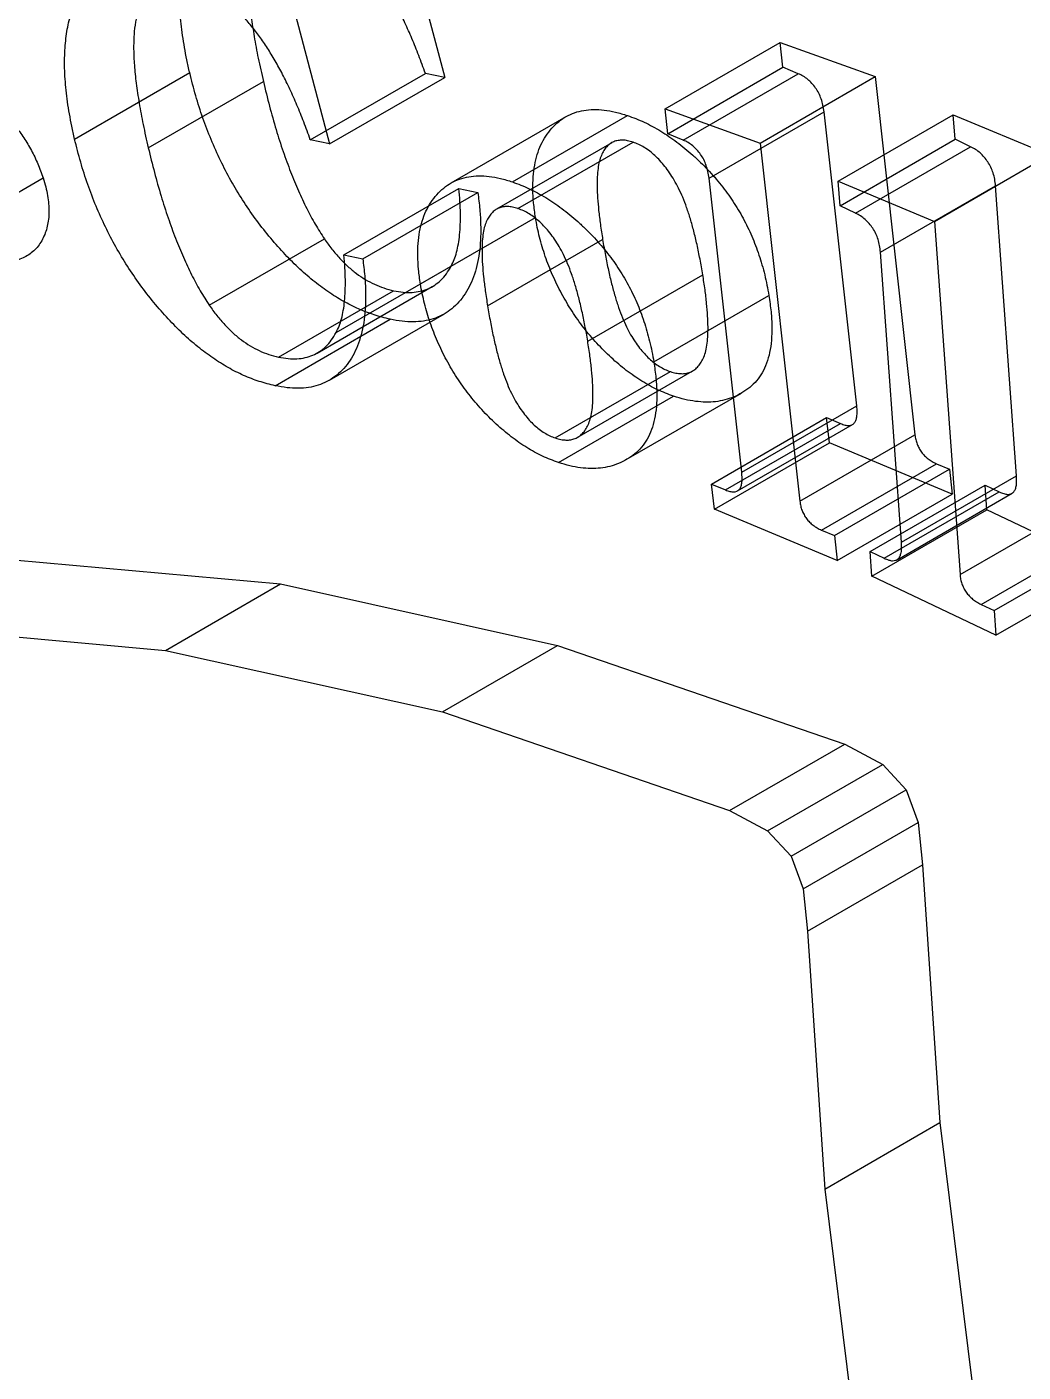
# Paper-space layout 'Sheet2' of a CAD drawing. Header units: inches. Extents: x 0 to 16.3, y 0 to 11.5.
# Drawn here: x 13.4253 to 13.7314, y 10.2988 to 10.7122 of the extents above; entities that cross this region are included whole.
import ezdxf

# ---------------------------------------------------------------- set-up
doc = ezdxf.new("R2010")
doc.units = ezdxf.units.IN
doc.header["$MEASUREMENT"] = 0

psp = doc.layouts.new('Sheet2')

# ---------------------------------------------------------------- linework, layer by layer
at = {"color": 7, "linetype": 'Continuous', "lineweight": 25}
for p, q in [((13.540061, 10.748105), (13.553676, 10.696644)), ((13.504706, 10.727695), (13.518321, 10.676234)), ((13.621403, 10.686985), (13.656758, 10.707395)), ((13.656758, 10.707395), (13.685934, 10.69692)), ((13.65762, 10.699789), (13.656758, 10.707395)), ((13.439958, 10.677732), (13.475314, 10.698142)), ((13.512385, 10.677507), (13.547741, 10.697917)), ((13.518321, 10.676234), (13.553676, 10.696644)), ((13.553676, 10.696644), (13.547741, 10.697917)), ((13.622265, 10.679379), (13.65762, 10.699789)), ((13.626957, 10.677411), (13.662313, 10.697821)), ((13.650578, 10.67651), (13.685934, 10.69692)), ((13.662313, 10.697821), (13.65762, 10.699789)), ((13.685934, 10.69692), (13.698165, 10.586796)), ((13.462597, 10.675036), (13.497952, 10.695446)), ((13.590929, 10.684606), (13.555573, 10.664196)), ((13.574479, 10.664554), (13.609834, 10.684964)), ((13.621403, 10.686985), (13.650578, 10.67651)), ((13.622265, 10.679379), (13.621403, 10.686985)), ((13.634898, 10.665719), (13.670253, 10.686129)), ((13.680299, 10.595721), (13.670253, 10.686129)), ((13.674609, 10.664775), (13.709964, 10.685185)), ((13.709964, 10.685185), (13.739501, 10.672835)), ((13.710526, 10.67766), (13.709964, 10.685185)), ((13.626957, 10.677411), (13.622265, 10.679379)), ((13.518321, 10.676234), (13.512385, 10.677507)), ((13.605005, 10.676608), (13.569649, 10.656198)), ((13.576203, 10.656357), (13.611559, 10.676768)), ((13.650578, 10.67651), (13.66281, 10.566386)), ((13.67517, 10.65725), (13.710526, 10.67766)), ((13.679923, 10.654969), (13.715278, 10.675379)), ((13.715278, 10.675379), (13.710526, 10.67766)), ((13.704145, 10.652424), (13.739501, 10.672835)), ((13.394917, 10.645367), (13.430273, 10.665777)), ((13.644944, 10.57531), (13.634898, 10.665719)), ((13.674609, 10.664775), (13.704145, 10.652424)), ((13.67517, 10.65725), (13.674609, 10.664775)), ((13.687582, 10.642976), (13.722938, 10.663386)), ((13.729394, 10.574262), (13.722938, 10.663386)), ((13.522712, 10.642138), (13.558067, 10.662549)), ((13.528507, 10.640877), (13.563862, 10.661287)), ((13.558067, 10.662549), (13.563862, 10.661287)), ((13.679923, 10.654969), (13.67517, 10.65725)), ((13.546226, 10.633211), (13.581581, 10.653621)), ((13.704145, 10.652424), (13.712026, 10.543863)), ((13.481345, 10.626655), (13.5167, 10.647065)), ((13.566859, 10.62644), (13.602214, 10.64685)), ((13.694039, 10.553852), (13.687582, 10.642976)), ((13.520326, 10.618254), (13.555681, 10.638664)), ((13.522712, 10.642138), (13.528507, 10.640877)), ((13.597619, 10.61563), (13.632974, 10.63604)), ((13.50262, 10.610715), (13.537975, 10.631125)), ((13.514496, 10.611958), (13.549852, 10.632368)), ((13.617931, 10.609229), (13.653286, 10.629639)), ((13.501557, 10.601928), (13.536913, 10.622338)), ((13.518245, 10.603597), (13.5536, 10.624007)), ((13.587673, 10.585851), (13.623028, 10.606261)), ((13.594395, 10.585999), (13.629751, 10.606409)), ((13.588675, 10.578303), (13.624031, 10.598713)), ((13.609486, 10.579228), (13.644841, 10.599638)), ((13.644944, 10.57531), (13.680299, 10.595721)), ((13.63568, 10.571697), (13.671035, 10.592108)), ((13.639971, 10.569892), (13.675326, 10.590302)), ((13.643645, 10.569587), (13.679001, 10.589998)), ((13.671035, 10.592108), (13.675326, 10.590302)), ((13.671897, 10.584409), (13.671035, 10.592108)), ((13.636542, 10.563998), (13.671897, 10.584409)), ((13.66281, 10.566386), (13.698165, 10.586796)), ((13.709655, 10.568586), (13.671897, 10.584409)), ((13.669467, 10.557541), (13.704822, 10.577951)), ((13.673437, 10.555874), (13.708793, 10.576285)), ((13.704822, 10.577951), (13.708793, 10.576285)), ((13.708793, 10.576285), (13.709655, 10.568586)), ((13.694039, 10.553852), (13.729394, 10.574262)), ((13.63568, 10.571697), (13.639971, 10.569892)), ((13.636542, 10.563998), (13.63568, 10.571697)), ((13.6743, 10.548175), (13.709655, 10.568586)), ((13.684394, 10.550945), (13.71975, 10.571356)), ((13.688725, 10.548885), (13.724081, 10.569295)), ((13.692668, 10.548446), (13.728024, 10.568856)), ((13.71975, 10.571356), (13.724081, 10.569295)), ((13.720291, 10.563772), (13.71975, 10.571356)), ((13.6743, 10.548175), (13.636542, 10.563998)), ((13.684936, 10.543362), (13.720291, 10.563772)), ((13.712026, 10.543863), (13.747381, 10.564273)), ((13.758389, 10.545622), (13.720291, 10.563772)), ((13.669467, 10.557541), (13.673437, 10.555874)), ((13.673437, 10.555874), (13.6743, 10.548175)), ((13.718502, 10.534705), (13.753858, 10.555116)), ((13.722493, 10.532795), (13.757848, 10.553206)), ((13.421186, 10.548367), (13.503227, 10.540981)), ((13.684394, 10.550945), (13.688725, 10.548885)), ((13.684936, 10.543362), (13.684394, 10.550945)), ((13.723034, 10.525212), (13.684936, 10.543362)), ((13.723034, 10.525212), (13.758389, 10.545622)), ((13.467872, 10.520571), (13.503227, 10.540981)), ((13.503227, 10.540981), (13.58836, 10.522093)), ((13.718502, 10.534705), (13.722493, 10.532795)), ((13.722493, 10.532795), (13.723034, 10.525212)), ((13.385831, 10.527957), (13.467872, 10.520571)), ((13.467872, 10.520571), (13.553004, 10.501682)), ((13.553004, 10.501682), (13.58836, 10.522093)), ((13.58836, 10.522093), (13.676588, 10.491792)), ((13.553004, 10.501682), (13.641233, 10.471382)), ((13.641233, 10.471382), (13.676588, 10.491792)), ((13.676588, 10.491792), (13.688278, 10.485522)), ((13.652923, 10.465112), (13.688278, 10.485522)), ((13.688278, 10.485522), (13.695459, 10.477708)), ((13.660104, 10.457298), (13.695459, 10.477708)), ((13.695459, 10.477708), (13.699194, 10.467657)), ((13.641233, 10.471382), (13.652923, 10.465112)), ((13.652923, 10.465112), (13.660104, 10.457298)), ((13.663838, 10.447247), (13.699194, 10.467657)), ((13.699194, 10.467657), (13.700544, 10.454675)), ((13.660104, 10.457298), (13.663838, 10.447247)), ((13.665188, 10.434265), (13.700544, 10.454675)), ((13.700544, 10.454675), (13.705828, 10.375427)), ((13.663838, 10.447247), (13.665188, 10.434265)), ((13.665188, 10.434265), (13.670473, 10.355016)), ((13.670473, 10.355016), (13.705828, 10.375427)), ((13.705828, 10.375427), (13.715876, 10.29443)), ((13.670473, 10.355016), (13.68052, 10.27402))]:
    psp.add_line(p, q, dxfattribs=at)
for points, knots in [([(13.475314, 10.698142), (13.475018, 10.69946), (13.474436, 10.702056), (13.473712, 10.705873), (13.47313, 10.709562), (13.472687, 10.713132), (13.472385, 10.716582), (13.472218, 10.719909), (13.472221, 10.723092), (13.47237, 10.726142), (13.472612, 10.729098), (13.473049, 10.731896), (13.473597, 10.734592), (13.474336, 10.737124), (13.475164, 10.73958), (13.476184, 10.741852), (13.477291, 10.744059), (13.478163, 10.745384), (13.478602, 10.74605)], [0, 0, 0, 0, 0.0697864, 0.1374544, 0.2039967, 0.269104, 0.3329121, 0.3960151, 0.4576652, 0.5184969, 0.5790802, 0.6387829, 0.6986246, 0.7584595, 0.8182267, 0.8783924, 0.9387999, 1, 1, 1, 1]), ([(13.509542, 10.747407), (13.508665, 10.747552), (13.506939, 10.747836), (13.504516, 10.747762), (13.502351, 10.74716), (13.500372, 10.746157), (13.498659, 10.744636), (13.497101, 10.74274), (13.49585, 10.740288), (13.494745, 10.737464), (13.493936, 10.734115), (13.493521, 10.730173), (13.493403, 10.725725), (13.493641, 10.720719), (13.494211, 10.715177), (13.495135, 10.709084), (13.496345, 10.702465), (13.497404, 10.69784), (13.497952, 10.695446)], [0, 0, 0, 0, 0.0480702, 0.0945404, 0.1407213, 0.1868609, 0.2342385, 0.2832607, 0.3351351, 0.3898315, 0.4480911, 0.5103331, 0.5776642, 0.6498949, 0.7281468, 0.81242, 0.9029097, 1, 1, 1, 1]), ([(13.547741, 10.697917), (13.547078, 10.699751), (13.545788, 10.703319), (13.543705, 10.708512), (13.541534, 10.713391), (13.539302, 10.71795), (13.53698, 10.722175), (13.534618, 10.726088), (13.532159, 10.729666), (13.52965, 10.732934), (13.527103, 10.735855), (13.524561, 10.738472), (13.522029, 10.740769), (13.519506, 10.742773), (13.51699, 10.744438), (13.514484, 10.745755), (13.511984, 10.746804), (13.51036, 10.747205), (13.509542, 10.747407)], [0, 0, 0, 0, 0.0867211, 0.1687356, 0.2461552, 0.3196302, 0.3886368, 0.4541836, 0.5167785, 0.5768986, 0.634745, 0.6899085, 0.7433785, 0.7952394, 0.8463761, 0.8970138, 0.9481407, 1, 1, 1, 1]), ([(13.439958, 10.677732), (13.439663, 10.67905), (13.439081, 10.681646), (13.438357, 10.685463), (13.437775, 10.689151), (13.437331, 10.692722), (13.43703, 10.696172), (13.436863, 10.699499), (13.436865, 10.702682), (13.437014, 10.705732), (13.437257, 10.708688), (13.437694, 10.711485), (13.438242, 10.714182), (13.438981, 10.716714), (13.439808, 10.71917), (13.440829, 10.721442), (13.441936, 10.723649), (13.442808, 10.724973), (13.443247, 10.72564)], [0, 0, 0, 0, 0.0697864, 0.1374544, 0.2039967, 0.269104, 0.3329121, 0.3960151, 0.4576652, 0.5184969, 0.5790802, 0.6387829, 0.6986246, 0.7584595, 0.8182267, 0.8783924, 0.9387999, 1, 1, 1, 1]), ([(13.474187, 10.726997), (13.473309, 10.727142), (13.471584, 10.727426), (13.469161, 10.727352), (13.466996, 10.72675), (13.465017, 10.725747), (13.463304, 10.724226), (13.461746, 10.72233), (13.460495, 10.719877), (13.459389, 10.717054), (13.45858, 10.713704), (13.458166, 10.709763), (13.458048, 10.705315), (13.458286, 10.700308), (13.458855, 10.694767), (13.45978, 10.688674), (13.46099, 10.682055), (13.462049, 10.67743), (13.462597, 10.675036)], [0, 0, 0, 0, 0.0480702, 0.0945404, 0.1407213, 0.1868609, 0.2342385, 0.2832607, 0.3351351, 0.3898315, 0.4480911, 0.5103331, 0.5776642, 0.6498949, 0.7281468, 0.81242, 0.9029097, 1, 1, 1, 1]), ([(13.512385, 10.677507), (13.511722, 10.679341), (13.510432, 10.682909), (13.50835, 10.688102), (13.506179, 10.692981), (13.503947, 10.697539), (13.501625, 10.701765), (13.499263, 10.705678), (13.496804, 10.709256), (13.494295, 10.712523), (13.491748, 10.715445), (13.489205, 10.718062), (13.486674, 10.720359), (13.484151, 10.722363), (13.481634, 10.724028), (13.479129, 10.725345), (13.476628, 10.726394), (13.475004, 10.726795), (13.474187, 10.726997)], [0, 0, 0, 0, 0.0867211, 0.1687356, 0.2461552, 0.3196302, 0.3886368, 0.4541836, 0.5167785, 0.5768986, 0.634745, 0.6899085, 0.7433785, 0.7952394, 0.8463761, 0.8970138, 0.9481407, 1, 1, 1, 1]), ([(13.536913, 10.622338), (13.535296, 10.622741), (13.532114, 10.623534), (13.527275, 10.625408), (13.522498, 10.627804), (13.517787, 10.630762), (13.513135, 10.634237), (13.508549, 10.638255), (13.504037, 10.642833), (13.499627, 10.647863), (13.495414, 10.653283), (13.49151, 10.659006), (13.487933, 10.664956), (13.484715, 10.671156), (13.481816, 10.677583), (13.479293, 10.684251), (13.477065, 10.691145), (13.475905, 10.69578), (13.475314, 10.698142)], [0, 0, 0, 0, 0.0636287, 0.1252378, 0.185369, 0.2446747, 0.3035463, 0.3631802, 0.4237565, 0.4860409, 0.5487951, 0.6107347, 0.6723531, 0.7344783, 0.7979133, 0.8627696, 0.9300801, 1, 1, 1, 1]), ([(13.670253, 10.686129), (13.670159, 10.686807), (13.66998, 10.688091), (13.669425, 10.690019), (13.668685, 10.691814), (13.667691, 10.69343), (13.66656, 10.694908), (13.665245, 10.696106), (13.663812, 10.697137), (13.662827, 10.697586), (13.662313, 10.697821)], [0, 0, 0, 0, 0.143766, 0.2723758, 0.3918303, 0.5074867, 0.6226477, 0.7405137, 0.8643624, 1, 1, 1, 1]), ([(13.409138, 10.692172), (13.410289, 10.691529), (13.412536, 10.690276), (13.41582, 10.687806), (13.41891, 10.684953), (13.421781, 10.681714), (13.424422, 10.678143), (13.426735, 10.674257), (13.428744, 10.670095), (13.429755, 10.667239), (13.430273, 10.665777)], [0, 0, 0, 0, 0.1324418, 0.2585365, 0.3808121, 0.5027309, 0.6236021, 0.745601, 0.8697245, 1, 1, 1, 1]), ([(13.497952, 10.695446), (13.49857, 10.692906), (13.499767, 10.687985), (13.501782, 10.680799), (13.503953, 10.67406), (13.506234, 10.667773), (13.50863, 10.661925), (13.511162, 10.656535), (13.513795, 10.651573), (13.515751, 10.648538), (13.5167, 10.647065)], [0, 0, 0, 0, 0.15676881, 0.30371571, 0.44044731, 0.56818732, 0.6874691, 0.79852463, 0.9022172, 1, 1, 1, 1]), ([(13.581581, 10.653621), (13.581364, 10.655117), (13.580939, 10.65805), (13.5807, 10.662231), (13.580819, 10.666111), (13.581285, 10.669697), (13.582068, 10.673013), (13.583211, 10.676022), (13.584746, 10.67869), (13.586546, 10.681112), (13.58866, 10.683122), (13.590999, 10.684747), (13.593582, 10.685909), (13.596393, 10.686621), (13.599424, 10.686911), (13.602691, 10.6867), (13.606168, 10.686109), (13.608598, 10.68535), (13.609834, 10.684964)], [0, 0, 0, 0, 0.0647049, 0.1269231, 0.1879538, 0.2480803, 0.3075145, 0.3677779, 0.4289118, 0.4918581, 0.5551471, 0.6168584, 0.6783555, 0.7402916, 0.8025057, 0.8662566, 0.9319527, 1, 1, 1, 1]), ([(13.609834, 10.684964), (13.610695, 10.684656), (13.612409, 10.684041), (13.614987, 10.682922), (13.617545, 10.681625), (13.620069, 10.6802), (13.622574, 10.67859), (13.62505, 10.676808), (13.627511, 10.674886), (13.629922, 10.672788), (13.632272, 10.67062), (13.634512, 10.66834), (13.636637, 10.666018), (13.638627, 10.663597), (13.640519, 10.661157), (13.64227, 10.658626), (13.643901, 10.656039), (13.645403, 10.653384), (13.646801, 10.650662), (13.64808, 10.647875), (13.649226, 10.645003), (13.650292, 10.642072), (13.651213, 10.639055), (13.652031, 10.635978), (13.652745, 10.632816), (13.653103, 10.630713), (13.653286, 10.629639)], [0, 0, 0, 0, 0.0460429, 0.0917183, 0.136432, 0.1807073, 0.2243478, 0.2682366, 0.3117964, 0.3556007, 0.3989503, 0.4406522, 0.4815393, 0.5211644, 0.5601612, 0.5983212, 0.6361693, 0.673939, 0.7115957, 0.7501147, 0.7887426, 0.8288215, 0.8694238, 0.9116626, 0.9549109, 1, 1, 1, 1]), ([(13.501557, 10.601928), (13.499941, 10.60233), (13.496759, 10.603123), (13.49192, 10.604998), (13.487143, 10.607394), (13.482432, 10.610352), (13.47778, 10.613827), (13.473194, 10.617845), (13.468681, 10.622422), (13.464272, 10.627453), (13.460059, 10.632873), (13.456154, 10.638596), (13.452578, 10.644546), (13.44936, 10.650746), (13.446461, 10.657173), (13.443937, 10.663841), (13.441709, 10.670735), (13.440549, 10.67537), (13.439958, 10.677732)], [0, 0, 0, 0, 0.0636287, 0.1252378, 0.185369, 0.2446747, 0.3035463, 0.3631802, 0.4237565, 0.4860409, 0.5487951, 0.6107347, 0.6723531, 0.7344783, 0.7979133, 0.8627696, 0.9300801, 1, 1, 1, 1]), ([(13.611559, 10.676768), (13.611, 10.676937), (13.609901, 10.677269), (13.608347, 10.677443), (13.60694, 10.677311), (13.605626, 10.676979), (13.604469, 10.676317), (13.603434, 10.675388), (13.602535, 10.674188), (13.601758, 10.672711), (13.601154, 10.670876), (13.600748, 10.668647), (13.600506, 10.666028), (13.600486, 10.662982), (13.600625, 10.659538), (13.600983, 10.655671), (13.601502, 10.651408), (13.601971, 10.648409), (13.602214, 10.64685)], [0, 0, 0, 0, 0.0479546, 0.0943119, 0.139338, 0.1836836, 0.2290995, 0.2752409, 0.32361, 0.3740838, 0.428658, 0.4890075, 0.5552481, 0.628976, 0.71005, 0.7987992, 0.895397, 1, 1, 1, 1]), ([(13.632974, 10.63604), (13.632704, 10.637634), (13.632187, 10.640693), (13.631262, 10.64516), (13.630254, 10.649296), (13.629242, 10.653099), (13.628079, 10.656579), (13.626902, 10.659732), (13.625604, 10.66256), (13.624259, 10.665079), (13.622825, 10.667309), (13.621366, 10.669322), (13.619846, 10.671105), (13.61829, 10.672696), (13.616667, 10.674042), (13.614998, 10.675197), (13.613279, 10.676118), (13.612138, 10.676549), (13.611559, 10.676768)], [0, 0, 0, 0, 0.10442, 0.2003332, 0.2889988, 0.369756, 0.4430008, 0.5097015, 0.5697317, 0.6243969, 0.6748841, 0.7233376, 0.7696293, 0.8146867, 0.8595907, 0.9052531, 0.9518289, 1, 1, 1, 1]), ([(13.634898, 10.665719), (13.634803, 10.666396), (13.634624, 10.667681), (13.63407, 10.669609), (13.63333, 10.671404), (13.632336, 10.67302), (13.631204, 10.674497), (13.629889, 10.675696), (13.628456, 10.676727), (13.627472, 10.677176), (13.626957, 10.677411)], [0, 0, 0, 0, 0.143766, 0.2723758, 0.3918303, 0.5074867, 0.6226477, 0.7405137, 0.8643624, 1, 1, 1, 1]), ([(13.722938, 10.663386), (13.72287, 10.664054), (13.722741, 10.665326), (13.72226, 10.667255), (13.721539, 10.669059), (13.720609, 10.670724), (13.719485, 10.672213), (13.718211, 10.673521), (13.716782, 10.674593), (13.715793, 10.67511), (13.715278, 10.675379)], [0, 0, 0, 0, 0.14383683, 0.27358293, 0.39235699, 0.50892347, 0.62417713, 0.74074362, 0.86498254, 1, 1, 1, 1]), ([(13.462597, 10.675036), (13.463215, 10.672496), (13.464412, 10.667575), (13.466427, 10.660389), (13.468598, 10.65365), (13.470879, 10.647363), (13.473275, 10.641515), (13.475807, 10.636125), (13.47844, 10.631163), (13.480396, 10.628128), (13.481345, 10.626655)], [0, 0, 0, 0, 0.15676881, 0.30371571, 0.44044731, 0.56818732, 0.6874691, 0.79852463, 0.9022172, 1, 1, 1, 1]), ([(13.430273, 10.665777), (13.430553, 10.664849), (13.431104, 10.663024), (13.431702, 10.660339), (13.432008, 10.657802), (13.432119, 10.655363), (13.431977, 10.653058), (13.431581, 10.650885), (13.430985, 10.648801), (13.430115, 10.646902), (13.429063, 10.645139), (13.427773, 10.643637), (13.426275, 10.642385), (13.424588, 10.641362), (13.422693, 10.640599), (13.420589, 10.640095), (13.418282, 10.639826), (13.416637, 10.639836), (13.415795, 10.639842)], [0, 0, 0, 0, 0.0585294, 0.1151116, 0.17121946, 0.22617329, 0.28227589, 0.33919373, 0.39801505, 0.45967481, 0.52214112, 0.58529389, 0.64903314, 0.7143626, 0.78144067, 0.85080438, 0.92368506, 1, 1, 1, 1]), ([(13.546226, 10.633211), (13.546009, 10.634706), (13.545584, 10.637639), (13.545345, 10.641821), (13.545464, 10.645701), (13.54593, 10.649287), (13.546713, 10.652602), (13.547856, 10.655612), (13.549391, 10.65828), (13.55119, 10.660702), (13.553305, 10.662712), (13.555644, 10.664336), (13.558226, 10.665498), (13.561038, 10.666211), (13.564068, 10.666501), (13.567336, 10.666289), (13.570812, 10.665698), (13.573242, 10.66494), (13.574479, 10.664554)], [0, 0, 0, 0, 0.0647049, 0.1269231, 0.1879538, 0.2480803, 0.3075145, 0.3677779, 0.4289118, 0.4918581, 0.5551471, 0.6168584, 0.6783555, 0.7402916, 0.8025057, 0.8662566, 0.9319527, 1, 1, 1, 1]), ([(13.574479, 10.664554), (13.575339, 10.664246), (13.577054, 10.663631), (13.579632, 10.662511), (13.58219, 10.661215), (13.584714, 10.65979), (13.587219, 10.65818), (13.589695, 10.656398), (13.592155, 10.654476), (13.594567, 10.652378), (13.596917, 10.65021), (13.599156, 10.64793), (13.601281, 10.645608), (13.603272, 10.643187), (13.605164, 10.640747), (13.606915, 10.638216), (13.608546, 10.635628), (13.610048, 10.632974), (13.611446, 10.630251), (13.612725, 10.627465), (13.61387, 10.624593), (13.614937, 10.621661), (13.615858, 10.618645), (13.616675, 10.615568), (13.617389, 10.612406), (13.617748, 10.610303), (13.617931, 10.609229)], [0, 0, 0, 0, 0.0460429, 0.0917183, 0.136432, 0.1807073, 0.2243478, 0.2682366, 0.3117964, 0.3556007, 0.3989503, 0.4406522, 0.4815393, 0.5211644, 0.5601612, 0.5983212, 0.6361693, 0.673939, 0.7115957, 0.7501147, 0.7887426, 0.8288215, 0.8694238, 0.9116626, 0.9549109, 1, 1, 1, 1]), ([(13.563862, 10.661287), (13.564087, 10.659555), (13.564529, 10.656155), (13.564765, 10.651331), (13.564748, 10.64681), (13.564366, 10.64265), (13.563639, 10.63884), (13.562598, 10.635353), (13.561227, 10.632214), (13.559544, 10.629431), (13.557565, 10.627055), (13.555349, 10.625057), (13.552876, 10.623523), (13.550168, 10.622398), (13.547213, 10.621714), (13.544002, 10.621488), (13.540569, 10.621639), (13.538145, 10.622102), (13.536913, 10.622338)], [0, 0, 0, 0, 0.0703094, 0.1380311, 0.2032745, 0.2664929, 0.3285632, 0.3899628, 0.4509094, 0.5119616, 0.5729312, 0.6324986, 0.69189, 0.7509678, 0.8110199, 0.8721463, 0.9350274, 1, 1, 1, 1]), ([(13.555681, 10.638664), (13.555994, 10.639319), (13.556631, 10.64065), (13.557372, 10.642934), (13.557925, 10.645506), (13.558309, 10.648365), (13.558495, 10.651515), (13.558539, 10.65493), (13.558393, 10.658632), (13.558178, 10.66122), (13.558067, 10.662549)], [0, 0, 0, 0, 0.1061086, 0.2156673, 0.3309305, 0.4509292, 0.5781208, 0.7113044, 0.8518156, 1, 1, 1, 1]), ([(13.576203, 10.656357), (13.575644, 10.656526), (13.574545, 10.656859), (13.572991, 10.657033), (13.571584, 10.656901), (13.57027, 10.656569), (13.569114, 10.655907), (13.568079, 10.654978), (13.56718, 10.653778), (13.566403, 10.6523), (13.565799, 10.650466), (13.565392, 10.648237), (13.565151, 10.645618), (13.565131, 10.642572), (13.565269, 10.639128), (13.565627, 10.63526), (13.566147, 10.630997), (13.566615, 10.627999), (13.566859, 10.62644)], [0, 0, 0, 0, 0.0479546, 0.0943119, 0.139338, 0.1836836, 0.2290995, 0.2752409, 0.32361, 0.3740838, 0.428658, 0.4890075, 0.5552481, 0.628976, 0.71005, 0.7987992, 0.895397, 1, 1, 1, 1]), ([(13.597619, 10.61563), (13.597349, 10.617224), (13.596832, 10.620282), (13.595907, 10.62475), (13.594899, 10.628886), (13.593886, 10.632688), (13.592724, 10.636169), (13.591546, 10.639322), (13.590249, 10.642149), (13.588904, 10.644669), (13.587469, 10.646899), (13.586011, 10.648911), (13.584491, 10.650695), (13.582934, 10.652286), (13.581312, 10.653632), (13.579643, 10.654787), (13.577923, 10.655708), (13.576783, 10.656139), (13.576203, 10.656357)], [0, 0, 0, 0, 0.10442, 0.2003332, 0.2889988, 0.369756, 0.4430008, 0.5097015, 0.5697317, 0.6243969, 0.6748841, 0.7233376, 0.7696293, 0.8146867, 0.8595907, 0.9052531, 0.9518289, 1, 1, 1, 1]), ([(13.687582, 10.642976), (13.687515, 10.643644), (13.687385, 10.644916), (13.686905, 10.646845), (13.686184, 10.648649), (13.685253, 10.650314), (13.684129, 10.651803), (13.682856, 10.65311), (13.681426, 10.654183), (13.680438, 10.6547), (13.679923, 10.654969)], [0, 0, 0, 0, 0.14383683, 0.27358293, 0.39235699, 0.50892347, 0.62417713, 0.74074362, 0.86498254, 1, 1, 1, 1]), ([(13.624031, 10.598713), (13.623203, 10.599011), (13.621569, 10.599599), (13.619105, 10.600668), (13.616667, 10.601922), (13.61425, 10.603308), (13.611858, 10.604875), (13.609494, 10.606612), (13.607153, 10.608507), (13.604841, 10.610512), (13.602604, 10.612707), (13.600432, 10.614931), (13.598381, 10.617286), (13.596435, 10.619717), (13.594557, 10.622205), (13.592795, 10.624797), (13.591145, 10.627482), (13.589578, 10.630228), (13.58814, 10.633044), (13.586839, 10.635898), (13.58562, 10.638771), (13.584564, 10.64169), (13.583615, 10.644638), (13.582827, 10.64761), (13.582102, 10.650623), (13.581756, 10.652614), (13.581581, 10.653621)], [0, 0, 0, 0, 0.045201, 0.0893188, 0.133179, 0.1762492, 0.219057, 0.261797, 0.3042421, 0.3472465, 0.3896962, 0.4314189, 0.4721905, 0.5123911, 0.5523102, 0.5922261, 0.63187, 0.6719727, 0.7122293, 0.7520757, 0.7921012, 0.8324058, 0.8733682, 0.9147046, 0.9568207, 1, 1, 1, 1]), ([(13.5167, 10.647065), (13.517455, 10.645995), (13.518946, 10.643881), (13.521393, 10.641044), (13.523923, 10.638521), (13.526554, 10.63635), (13.529283, 10.634532), (13.532111, 10.63301), (13.535035, 10.631869), (13.536978, 10.631378), (13.537975, 10.631125)], [0, 0, 0, 0, 0.1247222, 0.246261, 0.365023, 0.4838994, 0.6049804, 0.7302109, 0.8614518, 1, 1, 1, 1]), ([(13.602214, 10.64685), (13.602492, 10.645221), (13.603024, 10.642094), (13.603947, 10.637552), (13.604922, 10.63337), (13.605963, 10.629535), (13.607057, 10.626051), (13.608208, 10.622906), (13.609459, 10.620114), (13.610748, 10.61764), (13.612123, 10.615468), (13.613524, 10.613502), (13.615006, 10.611775), (13.61651, 10.610216), (13.618078, 10.608885), (13.61969, 10.607814), (13.621355, 10.606875), (13.622462, 10.606469), (13.623028, 10.606261)], [0, 0, 0, 0, 0.1075273, 0.2063368, 0.2965925, 0.37851, 0.4528812, 0.5195764, 0.5794471, 0.6330341, 0.6823115, 0.7294754, 0.7749019, 0.8192869, 0.8629347, 0.9072613, 0.9525367, 1, 1, 1, 1]), ([(13.528507, 10.640877), (13.528732, 10.639145), (13.529173, 10.635745), (13.529409, 10.630921), (13.529393, 10.6264), (13.529011, 10.62224), (13.528284, 10.61843), (13.527242, 10.614943), (13.525872, 10.611803), (13.524188, 10.609021), (13.52221, 10.606645), (13.519994, 10.604647), (13.517521, 10.603113), (13.514813, 10.601988), (13.511858, 10.601304), (13.508647, 10.601078), (13.505213, 10.601229), (13.502789, 10.601692), (13.501557, 10.601928)], [0, 0, 0, 0, 0.0703094, 0.1380311, 0.2032745, 0.2664929, 0.3285632, 0.3899628, 0.4509094, 0.5119616, 0.5729312, 0.6324986, 0.69189, 0.7509678, 0.8110199, 0.8721463, 0.9350274, 1, 1, 1, 1]), ([(13.520326, 10.618254), (13.520639, 10.618909), (13.521276, 10.62024), (13.522017, 10.622524), (13.52257, 10.625096), (13.522953, 10.627955), (13.52314, 10.631105), (13.523184, 10.63452), (13.523037, 10.638222), (13.522822, 10.64081), (13.522712, 10.642138)], [0, 0, 0, 0, 0.1061086, 0.2156673, 0.3309305, 0.4509292, 0.5781208, 0.7113044, 0.8518156, 1, 1, 1, 1]), ([(13.537975, 10.631125), (13.538965, 10.630949), (13.540908, 10.630603), (13.543662, 10.630533), (13.546198, 10.630886), (13.548538, 10.631622), (13.550655, 10.632785), (13.552567, 10.63433), (13.554267, 10.636285), (13.555205, 10.637862), (13.555681, 10.638664)], [0, 0, 0, 0, 0.129946, 0.2550215, 0.3779846, 0.4998113, 0.6212786, 0.7444123, 0.8700672, 1, 1, 1, 1]), ([(13.623028, 10.606261), (13.6236, 10.606093), (13.624718, 10.605763), (13.626306, 10.605584), (13.627775, 10.605655), (13.629114, 10.606026), (13.630297, 10.606714), (13.631396, 10.607605), (13.632333, 10.608827), (13.63317, 10.610303), (13.633836, 10.612138), (13.634281, 10.61438), (13.634562, 10.616998), (13.634631, 10.620026), (13.634495, 10.623467), (13.634195, 10.627289), (13.633691, 10.631521), (13.633219, 10.634496), (13.632974, 10.63604)], [0, 0, 0, 0, 0.0486416, 0.0950062, 0.1409874, 0.1863944, 0.232096, 0.2792016, 0.3280935, 0.3797264, 0.4352793, 0.4957351, 0.5619227, 0.6354238, 0.7150369, 0.8027068, 0.897623, 1, 1, 1, 1]), ([(13.588675, 10.578303), (13.587848, 10.5786), (13.586213, 10.579189), (13.58375, 10.580257), (13.581312, 10.581512), (13.578894, 10.582898), (13.576502, 10.584465), (13.574139, 10.586202), (13.571798, 10.588097), (13.569485, 10.590102), (13.567248, 10.592297), (13.565077, 10.594521), (13.563026, 10.596876), (13.561079, 10.599307), (13.559201, 10.601795), (13.55744, 10.604386), (13.55579, 10.607071), (13.554222, 10.609818), (13.552785, 10.612634), (13.551484, 10.615488), (13.550265, 10.618361), (13.549208, 10.621279), (13.548259, 10.624228), (13.547472, 10.6272), (13.546746, 10.630212), (13.546401, 10.632203), (13.546226, 10.633211)], [0, 0, 0, 0, 0.045201, 0.0893188, 0.133179, 0.1762492, 0.219057, 0.261797, 0.3042421, 0.3472465, 0.3896962, 0.4314189, 0.4721905, 0.5123911, 0.5523102, 0.5922261, 0.63187, 0.6719727, 0.7122293, 0.7520757, 0.7921012, 0.8324058, 0.8733682, 0.9147046, 0.9568207, 1, 1, 1, 1]), ([(13.481345, 10.626655), (13.4821, 10.625585), (13.483591, 10.623471), (13.486038, 10.620634), (13.488567, 10.618111), (13.491199, 10.61594), (13.493928, 10.614122), (13.496755, 10.6126), (13.499679, 10.611459), (13.501622, 10.610967), (13.50262, 10.610715)], [0, 0, 0, 0, 0.1247222, 0.246261, 0.365023, 0.4838994, 0.6049804, 0.7302109, 0.8614518, 1, 1, 1, 1]), ([(13.566859, 10.62644), (13.567137, 10.624811), (13.567669, 10.621684), (13.568592, 10.617142), (13.569567, 10.61296), (13.570608, 10.609125), (13.571702, 10.605641), (13.572853, 10.602495), (13.574103, 10.599704), (13.575392, 10.59723), (13.576767, 10.595058), (13.578169, 10.593092), (13.57965, 10.591365), (13.581155, 10.589805), (13.582723, 10.588475), (13.584334, 10.587403), (13.586, 10.586464), (13.587106, 10.586059), (13.587673, 10.585851)], [0, 0, 0, 0, 0.1075273, 0.2063368, 0.2965925, 0.37851, 0.4528812, 0.5195764, 0.5794471, 0.6330341, 0.6823115, 0.7294754, 0.7749019, 0.8192869, 0.8629347, 0.9072613, 0.9525367, 1, 1, 1, 1]), ([(13.653286, 10.629639), (13.653534, 10.627957), (13.654016, 10.624686), (13.654271, 10.620083), (13.654144, 10.615892), (13.653595, 10.612132), (13.652682, 10.608753), (13.65132, 10.605845), (13.649583, 10.603338), (13.647455, 10.601305), (13.64505, 10.599696), (13.642508, 10.598391), (13.639802, 10.597486), (13.63695, 10.596945), (13.633934, 10.596807), (13.63077, 10.597065), (13.627471, 10.597643), (13.625186, 10.598354), (13.624031, 10.598713)], [0, 0, 0, 0, 0.0714951, 0.139018, 0.2036105, 0.2660645, 0.3271601, 0.3880161, 0.4490007, 0.5115005, 0.5741603, 0.6355454, 0.6958077, 0.7558715, 0.8159984, 0.8763442, 0.9374674, 1, 1, 1, 1]), ([(13.50262, 10.610715), (13.50361, 10.610539), (13.505553, 10.610193), (13.508306, 10.610123), (13.510842, 10.610476), (13.513182, 10.611211), (13.515299, 10.612375), (13.517212, 10.61392), (13.518912, 10.615874), (13.519849, 10.617452), (13.520326, 10.618254)], [0, 0, 0, 0, 0.129946, 0.2550215, 0.3779846, 0.4998113, 0.6212786, 0.7444123, 0.8700672, 1, 1, 1, 1]), ([(13.587673, 10.585851), (13.588245, 10.585683), (13.589363, 10.585353), (13.590951, 10.585174), (13.59242, 10.585245), (13.593759, 10.585616), (13.594942, 10.586304), (13.596041, 10.587195), (13.596978, 10.588417), (13.597814, 10.589893), (13.598481, 10.591728), (13.598926, 10.59397), (13.599207, 10.596588), (13.599275, 10.599616), (13.59914, 10.603057), (13.59884, 10.606879), (13.598336, 10.611111), (13.597864, 10.614086), (13.597619, 10.61563)], [0, 0, 0, 0, 0.0486416, 0.0950062, 0.1409874, 0.1863944, 0.232096, 0.2792016, 0.3280935, 0.3797264, 0.4352793, 0.4957351, 0.5619227, 0.6354238, 0.7150369, 0.8027068, 0.897623, 1, 1, 1, 1]), ([(13.617931, 10.609229), (13.618179, 10.607547), (13.61866, 10.604276), (13.618915, 10.599672), (13.618789, 10.595482), (13.61824, 10.591722), (13.617327, 10.588343), (13.615965, 10.585435), (13.614227, 10.582928), (13.6121, 10.580894), (13.609694, 10.579286), (13.607153, 10.577981), (13.604447, 10.577076), (13.601595, 10.576535), (13.598579, 10.576397), (13.595414, 10.576655), (13.592116, 10.577233), (13.589831, 10.577944), (13.588675, 10.578303)], [0, 0, 0, 0, 0.0714951, 0.139018, 0.2036105, 0.2660645, 0.3271601, 0.3880161, 0.4490007, 0.5115005, 0.5741603, 0.6355454, 0.6958077, 0.7558715, 0.8159984, 0.8763442, 0.9374674, 1, 1, 1, 1]), ([(13.675326, 10.590302), (13.675785, 10.590126), (13.676655, 10.589793), (13.67783, 10.589645), (13.678797, 10.589822), (13.67954, 10.590351), (13.680075, 10.591209), (13.68036, 10.592424), (13.680463, 10.593937), (13.680356, 10.595102), (13.680299, 10.595721)], [0, 0, 0, 0, 0.1388782, 0.2636893, 0.3746513, 0.4823003, 0.5932623, 0.7131011, 0.8474987, 1, 1, 1, 1]), ([(13.698165, 10.586796), (13.698238, 10.586317), (13.698377, 10.585402), (13.698808, 10.584005), (13.699419, 10.582689), (13.700199, 10.581447), (13.701159, 10.580338), (13.702267, 10.579385), (13.703507, 10.578547), (13.704368, 10.578157), (13.704822, 10.577951)], [0, 0, 0, 0, 0.1280493, 0.2447471, 0.3579052, 0.4700061, 0.587551, 0.7118053, 0.8481303, 1, 1, 1, 1]), ([(13.639971, 10.569892), (13.640429, 10.569716), (13.6413, 10.569383), (13.642475, 10.569235), (13.643442, 10.569412), (13.644185, 10.569941), (13.64472, 10.570798), (13.645005, 10.572014), (13.645108, 10.573527), (13.645001, 10.574692), (13.644944, 10.57531)], [0, 0, 0, 0, 0.1388782, 0.2636893, 0.3746513, 0.4823003, 0.5932623, 0.7131011, 0.8474987, 1, 1, 1, 1]), ([(13.724081, 10.569295), (13.724545, 10.569095), (13.725422, 10.568715), (13.726634, 10.568468), (13.727619, 10.568615), (13.728421, 10.569057), (13.728982, 10.569881), (13.729349, 10.571025), (13.729469, 10.572527), (13.72942, 10.573661), (13.729394, 10.574262)], [0, 0, 0, 0, 0.1393946, 0.2636796, 0.3766055, 0.483818, 0.5946808, 0.7139322, 0.8483261, 1, 1, 1, 1]), ([(13.66281, 10.566386), (13.662882, 10.565907), (13.663021, 10.564992), (13.663453, 10.563595), (13.664063, 10.562279), (13.664844, 10.561037), (13.665803, 10.559927), (13.666911, 10.558975), (13.668151, 10.558137), (13.669013, 10.557747), (13.669467, 10.557541)], [0, 0, 0, 0, 0.1280493, 0.2447471, 0.3579052, 0.4700061, 0.587551, 0.7118053, 0.8481303, 1, 1, 1, 1]), ([(13.688725, 10.548885), (13.689189, 10.548684), (13.690067, 10.548305), (13.691279, 10.548058), (13.692263, 10.548205), (13.693065, 10.548646), (13.693627, 10.549471), (13.693994, 10.550614), (13.694114, 10.552117), (13.694065, 10.553251), (13.694039, 10.553852)], [0, 0, 0, 0, 0.1393946, 0.2636796, 0.3766055, 0.483818, 0.5946808, 0.7139322, 0.8483261, 1, 1, 1, 1]), ([(13.712026, 10.543863), (13.712077, 10.543389), (13.712177, 10.542477), (13.712568, 10.541067), (13.713135, 10.539721), (13.713895, 10.538449), (13.714837, 10.537306), (13.715926, 10.536283), (13.717168, 10.535378), (13.718041, 10.534938), (13.718502, 10.534705)], [0, 0, 0, 0, 0.1278474, 0.2460136, 0.3593735, 0.4718908, 0.5886234, 0.7115865, 0.8475014, 1, 1, 1, 1])]:
    psp.add_open_spline(points, degree=3, knots=knots, dxfattribs=at)

doc.saveas('drawing.dxf')
